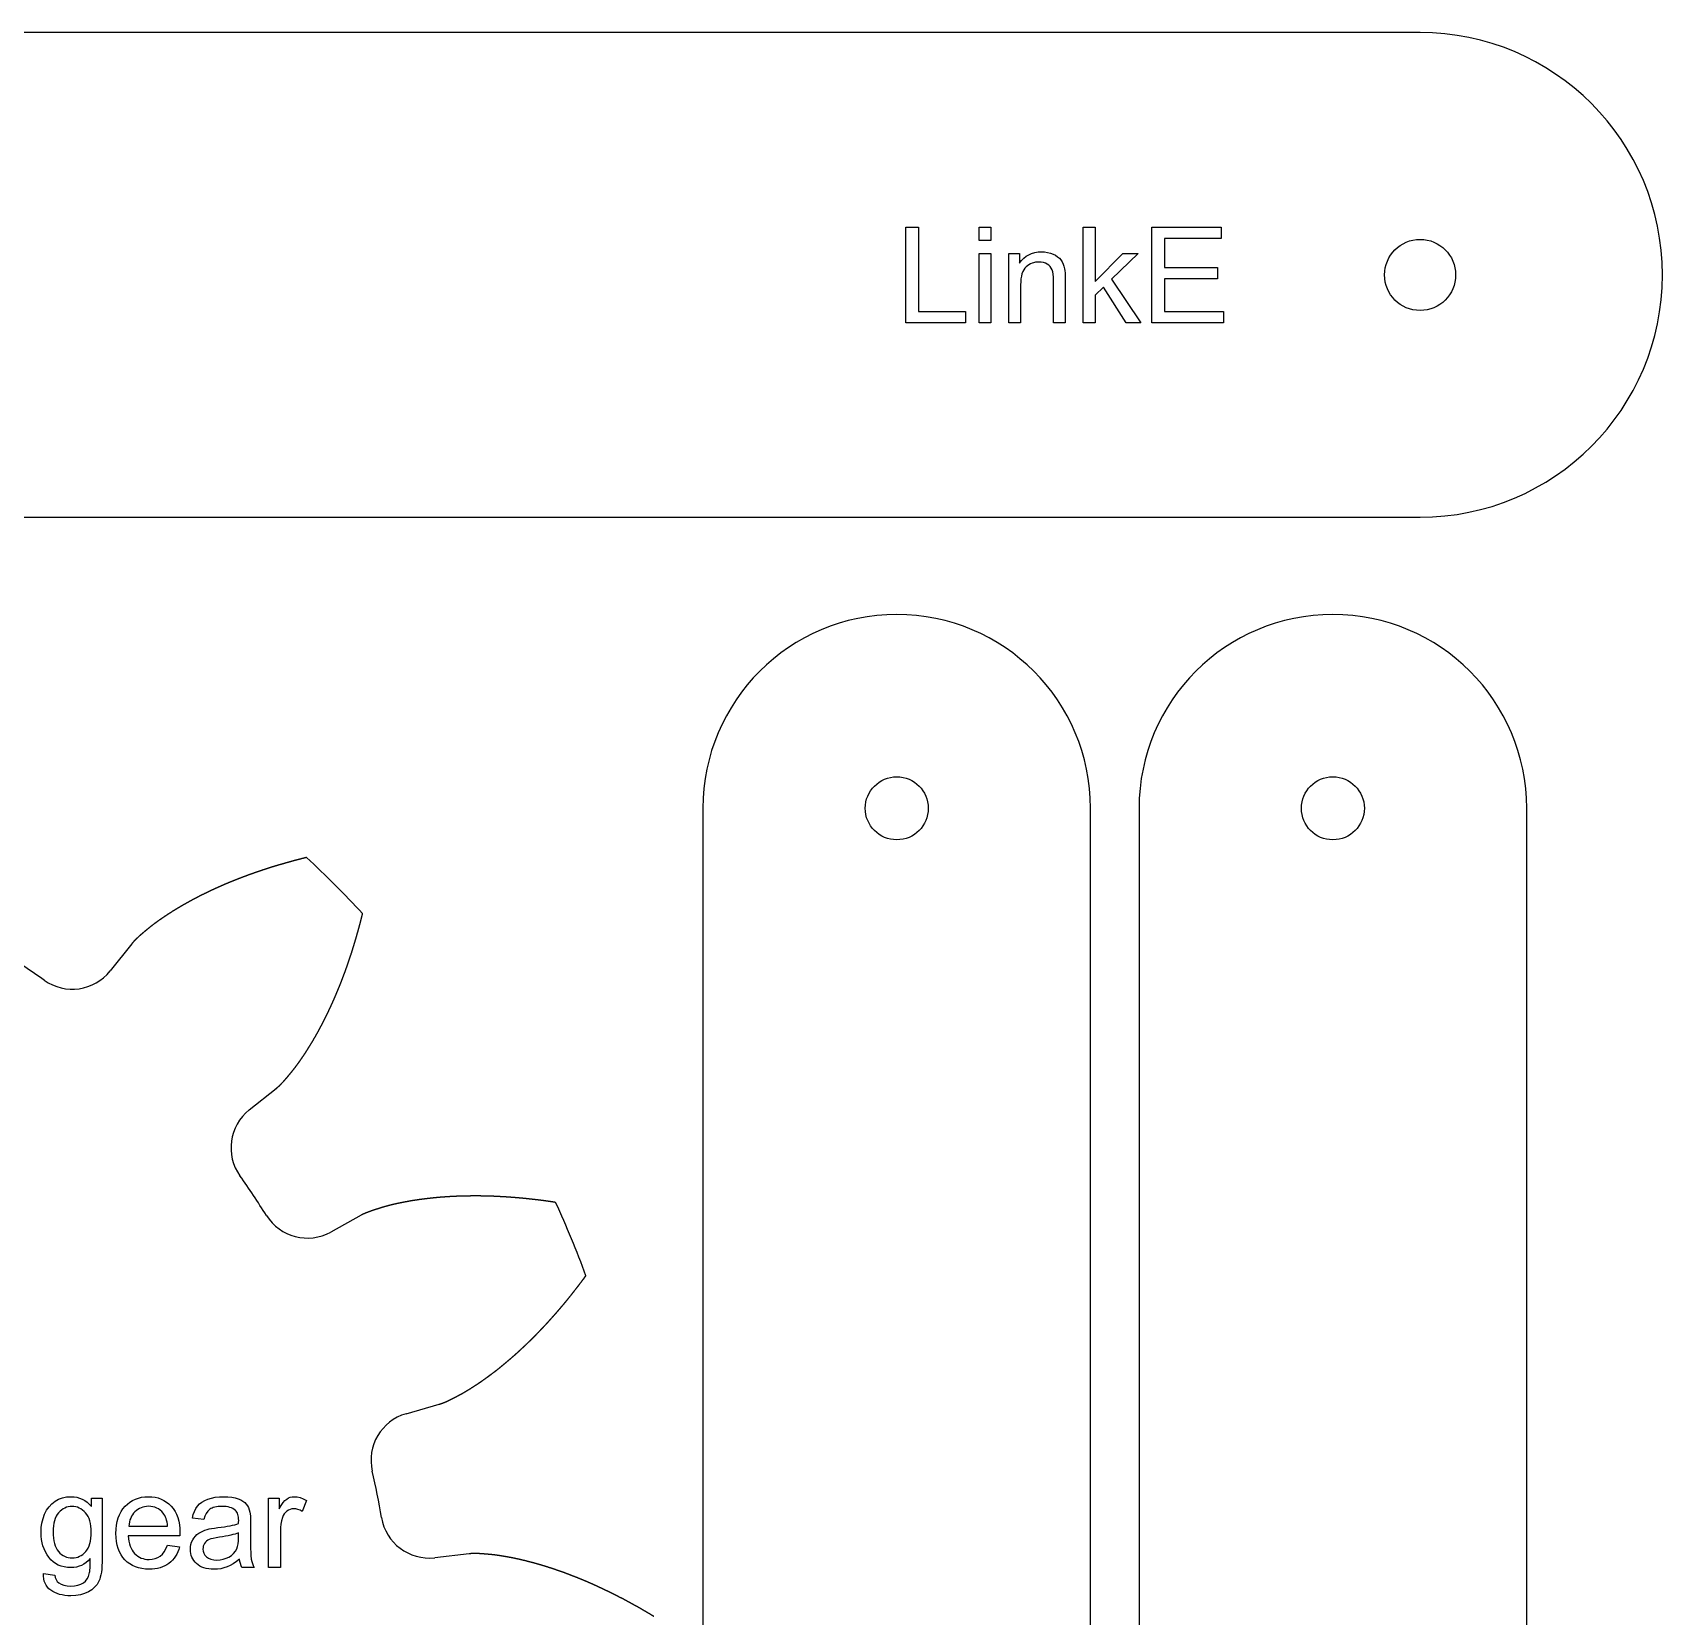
# Model space of a CAD drawing. Header units: millimetres. Extents: x 18 to 1175, y 18 to 1179.
# Drawn here: x 947.3 to 1149.1, y 937.3 to 1133.4 of the extents above; entities that cross this region are included whole.
import ezdxf

# ---------------------------------------------------------------- set-up
doc = ezdxf.new("R2010")
doc.units = ezdxf.units.MM
doc.layers.add('cut', color=5, linetype='Continuous', true_color=0x0000ff)
doc.layers.add('line engraving', color=1, linetype='Continuous', true_color=0xff0000)

msp = doc.modelspace()

# ---------------------------------------------------------------- linework, layer by layer
at = {"layer": 'cut', "color": 5, "true_color": 0x0000ff}
for p, q in [((959.54, 1020.53), (956.86, 1017.18)), ((974.08, 999.97), (977.43, 1002.64)), ((987.93, 986.92), (984.18, 984.85)), ((993.5, 962.36), (997.61, 963.54)), ((1001.3, 945.01), (997.04, 944.53))]:
    msp.add_line(p, q, dxfattribs=at)
for points in [[(1119.05, 1133.35), (784.25, 1133.35, 1), (784.25, 1073.35), (1119.05, 1073.35, 1)], [(1030.25, 821.35, 1), (1078.25, 821.35), (1078.25, 1037.33, 0.999274), (1030.25, 1037.33)], [(1084.25, 821.35, 1), (1132.25, 821.35), (1132.25, 1037.33, 0.999274), (1084.25, 1037.33)]]:
    msp.add_lwpolyline(points, format="xyb", close=True, dxfattribs=at)
for centre, radius in [((1119.05, 1103.35), 4.4), ((1054.25, 1037.31), 3.9), ((1108.25, 1037.31), 3.9)]:
    msp.add_circle(centre, radius, dxfattribs=at)
for centre, radius, start, end in [((889.25, 932.35), 135, 42.9168, 47.0832), ((889.25, 932.35), 102.64, 54.609, 57.891), ((952.17, 1020.92), 6, -125.391, -38.5569), ((977.82, 995.27), 6, 128.5569, -144.609), ((889.25, 932.35), 102.65, 32.109, 35.391), ((981.28, 990.1), 6, -147.891, -61.0569), ((889.25, 932.35), 135, 20.4168, 24.5832), ((995.16, 956.59), 6, 106.0569, -167.109), ((889.25, 932.35), 102.65, 9.609, 12.891), ((996.37, 950.49), 6, -170.391, -83.5569)]:
    msp.add_arc(centre, radius, start, end, dxfattribs=at)
for points in [[(981.18, 1031.22), (981.11, 1031.2), (980.96, 1031.17), (980.75, 1031.11), (980.46, 1031.04), (980.1, 1030.95), (979.75, 1030.86), (979.39, 1030.76), (979.04, 1030.66), (978.69, 1030.56), (978.34, 1030.46), (977.99, 1030.36), (977.64, 1030.26), (977.29, 1030.15), (976.94, 1030.05), (976.6, 1029.94), (976.25, 1029.83), (975.91, 1029.72), (975.57, 1029.6), (975.22, 1029.49), (974.88, 1029.37), (974.55, 1029.25), (974.21, 1029.13), (973.87, 1029.01), (973.54, 1028.88), (973.2, 1028.76), (972.87, 1028.63), (972.54, 1028.5), (972.21, 1028.37), (971.88, 1028.24), (971.55, 1028.1), (971.23, 1027.96), (970.9, 1027.83), (970.58, 1027.69), (970.26, 1027.54), (969.94, 1027.4), (969.62, 1027.25), (969.31, 1027.11), (968.99, 1026.96), (968.68, 1026.8), (968.36, 1026.65), (968.05, 1026.5), (967.75, 1026.34), (967.44, 1026.18), (967.13, 1026.02), (966.83, 1025.86), (966.53, 1025.69), (966.23, 1025.52), (965.93, 1025.35), (965.63, 1025.18), (965.34, 1025.01), (965.05, 1024.83), (964.76, 1024.66), (964.47, 1024.48), (964.18, 1024.29), (963.9, 1024.11), (963.62, 1023.92), (963.34, 1023.73), (963.06, 1023.54), (962.78, 1023.35), (962.51, 1023.15), (962.24, 1022.95), (961.98, 1022.75), (961.72, 1022.54), (961.46, 1022.33), (961.2, 1022.12), (960.95, 1021.91), (960.7, 1021.69), (960.45, 1021.48), (960.21, 1021.25), (959.97, 1021.02), (959.79, 1020.83), (959.66, 1020.69), (959.58, 1020.58), (959.54, 1020.53)], [(977.43, 1002.64), (977.48, 1002.68), (977.58, 1002.76), (977.73, 1002.89), (977.92, 1003.07), (978.15, 1003.31), (978.37, 1003.55), (978.59, 1003.8), (978.81, 1004.05), (979.02, 1004.31), (979.23, 1004.56), (979.44, 1004.82), (979.65, 1005.08), (979.85, 1005.35), (980.05, 1005.61), (980.25, 1005.89), (980.44, 1006.16), (980.63, 1006.44), (980.82, 1006.72), (981.01, 1007), (981.19, 1007.28), (981.37, 1007.57), (981.55, 1007.86), (981.73, 1008.15), (981.91, 1008.44), (982.08, 1008.73), (982.25, 1009.03), (982.42, 1009.33), (982.59, 1009.63), (982.75, 1009.93), (982.92, 1010.23), (983.08, 1010.54), (983.24, 1010.85), (983.39, 1011.16), (983.55, 1011.47), (983.7, 1011.78), (983.85, 1012.09), (984, 1012.41), (984.15, 1012.72), (984.3, 1013.04), (984.44, 1013.36), (984.58, 1013.68), (984.72, 1014.01), (984.86, 1014.33), (985, 1014.66), (985.13, 1014.98), (985.27, 1015.31), (985.4, 1015.64), (985.53, 1015.97), (985.65, 1016.31), (985.78, 1016.64), (985.91, 1016.97), (986.03, 1017.31), (986.15, 1017.65), (986.27, 1017.99), (986.38, 1018.33), (986.5, 1018.67), (986.61, 1019.01), (986.73, 1019.35), (986.84, 1019.7), (986.94, 1020.04), (987.05, 1020.39), (987.16, 1020.74), (987.26, 1021.09), (987.36, 1021.44), (987.46, 1021.79), (987.56, 1022.14), (987.66, 1022.5), (987.75, 1022.85), (987.85, 1023.21), (987.94, 1023.56), (988.01, 1023.85), (988.06, 1024.06), (988.1, 1024.21), (988.12, 1024.28)], [(1012.01, 988.51), (1011.94, 988.53), (1011.79, 988.55), (1011.58, 988.58), (1011.28, 988.62), (1010.92, 988.68), (1010.56, 988.73), (1010.19, 988.77), (1009.83, 988.82), (1009.46, 988.86), (1009.1, 988.9), (1008.74, 988.94), (1008.38, 988.98), (1008.01, 989.02), (1007.65, 989.05), (1007.29, 989.08), (1006.93, 989.11), (1006.57, 989.14), (1006.21, 989.17), (1005.85, 989.19), (1005.49, 989.21), (1005.13, 989.23), (1004.78, 989.25), (1004.42, 989.27), (1004.06, 989.28), (1003.71, 989.29), (1003.35, 989.3), (1002.99, 989.31), (1002.64, 989.31), (1002.28, 989.32), (1001.93, 989.32), (1001.58, 989.31), (1001.23, 989.31), (1000.87, 989.3), (1000.52, 989.3), (1000.17, 989.29), (999.82, 989.27), (999.47, 989.26), (999.12, 989.24), (998.78, 989.22), (998.43, 989.2), (998.08, 989.17), (997.74, 989.15), (997.39, 989.12), (997.05, 989.08), (996.71, 989.05), (996.36, 989.01), (996.02, 988.97), (995.68, 988.93), (995.34, 988.89), (995, 988.84), (994.67, 988.79), (994.33, 988.74), (994, 988.68), (993.66, 988.62), (993.33, 988.56), (993, 988.49), (992.67, 988.43), (992.34, 988.36), (992.01, 988.28), (991.68, 988.21), (991.36, 988.12), (991.04, 988.04), (990.72, 987.95), (990.4, 987.85), (990.08, 987.75), (989.76, 987.65), (989.45, 987.55), (989.14, 987.44), (988.83, 987.33), (988.52, 987.21), (988.28, 987.11), (988.1, 987.02), (987.99, 986.96), (987.93, 986.92)], [(997.61, 963.54), (997.68, 963.56), (997.8, 963.6), (997.99, 963.66), (998.24, 963.75), (998.54, 963.89), (998.84, 964.03), (999.13, 964.17), (999.43, 964.32), (999.72, 964.48), (1000.02, 964.63), (1000.31, 964.79), (1000.6, 964.95), (1000.89, 965.12), (1001.18, 965.29), (1001.46, 965.47), (1001.74, 965.65), (1002.03, 965.83), (1002.31, 966.02), (1002.59, 966.2), (1002.87, 966.4), (1003.15, 966.59), (1003.42, 966.79), (1003.7, 966.99), (1003.97, 967.19), (1004.24, 967.4), (1004.52, 967.6), (1004.79, 967.81), (1005.06, 968.03), (1005.32, 968.24), (1005.59, 968.46), (1005.86, 968.68), (1006.12, 968.91), (1006.38, 969.13), (1006.65, 969.36), (1006.91, 969.59), (1007.17, 969.82), (1007.43, 970.05), (1007.68, 970.29), (1007.94, 970.53), (1008.2, 970.77), (1008.45, 971.01), (1008.7, 971.26), (1008.96, 971.5), (1009.21, 971.75), (1009.46, 972), (1009.7, 972.25), (1009.95, 972.51), (1010.2, 972.76), (1010.44, 973.02), (1010.69, 973.28), (1010.93, 973.54), (1011.17, 973.81), (1011.41, 974.07), (1011.65, 974.34), (1011.89, 974.61), (1012.13, 974.88), (1012.36, 975.15), (1012.6, 975.43), (1012.83, 975.71), (1013.07, 975.98), (1013.3, 976.26), (1013.53, 976.54), (1013.76, 976.83), (1013.99, 977.11), (1014.21, 977.4), (1014.44, 977.69), (1014.66, 977.98), (1014.89, 978.27), (1015.11, 978.56), (1015.33, 978.85), (1015.51, 979.09), (1015.64, 979.27), (1015.73, 979.39), (1015.77, 979.45)], [(1024.16, 937.26), (1024.1, 937.3), (1023.97, 937.37), (1023.78, 937.49), (1023.53, 937.64), (1023.21, 937.83), (1022.89, 938.01), (1022.58, 938.2), (1022.26, 938.38), (1021.94, 938.56), (1021.62, 938.73), (1021.3, 938.91), (1020.98, 939.08), (1020.66, 939.26), (1020.34, 939.43), (1020.02, 939.59), (1019.69, 939.76), (1019.37, 939.92), (1019.05, 940.08), (1018.73, 940.24), (1018.4, 940.4), (1018.08, 940.56), (1017.76, 940.71), (1017.43, 940.86), (1017.11, 941.01), (1016.78, 941.16), (1016.46, 941.3), (1016.13, 941.44), (1015.81, 941.59), (1015.48, 941.72), (1015.15, 941.86), (1014.83, 941.99), (1014.5, 942.12), (1014.17, 942.25), (1013.84, 942.38), (1013.52, 942.5), (1013.19, 942.63), (1012.86, 942.75), (1012.53, 942.86), (1012.2, 942.98), (1011.87, 943.09), (1011.54, 943.2), (1011.21, 943.31), (1010.88, 943.41), (1010.55, 943.51), (1010.22, 943.61), (1009.89, 943.71), (1009.56, 943.8), (1009.23, 943.9), (1008.9, 943.98), (1008.57, 944.07), (1008.24, 944.15), (1007.91, 944.23), (1007.58, 944.31), (1007.25, 944.38), (1006.92, 944.45), (1006.58, 944.52), (1006.25, 944.58), (1005.92, 944.64), (1005.59, 944.7), (1005.26, 944.75), (1004.93, 944.8), (1004.6, 944.85), (1004.27, 944.89), (1003.94, 944.92), (1003.61, 944.95), (1003.28, 944.98), (1002.95, 945), (1002.62, 945.03), (1002.29, 945.04), (1001.96, 945.05), (1001.69, 945.04), (1001.5, 945.03), (1001.37, 945.01), (1001.3, 945.01)]]:
    msp.add_open_spline(points, degree=5, dxfattribs=at)
at = {"layer": 'line engraving', "color": 1, "true_color": 0xff0000}
for points in [[(1055.36, 1097.42), (1055.36, 1109.28), (1056.93, 1109.28), (1056.93, 1098.82), (1062.77, 1098.82), (1062.77, 1097.42), (1055.36, 1097.42)], [(1064.46, 1107.61), (1064.46, 1109.28), (1065.91, 1109.28), (1065.91, 1107.61), (1064.46, 1107.61)], [(1077.35, 1097.42), (1077.35, 1109.28), (1078.81, 1109.28), (1078.81, 1102.52), (1082.25, 1106.01), (1084.14, 1106.01), (1080.85, 1102.83), (1084.47, 1097.42), (1082.67, 1097.42), (1079.84, 1101.82), (1078.81, 1100.83), (1078.81, 1097.42), (1077.35, 1097.42)], [(1085.85, 1097.42), (1085.85, 1109.28), (1094.42, 1109.28), (1094.42, 1107.88), (1087.42, 1107.88), (1087.42, 1104.25), (1093.98, 1104.25), (1093.98, 1102.86), (1087.42, 1102.86), (1087.42, 1098.82), (1094.7, 1098.82), (1094.7, 1097.42), (1085.85, 1097.42)], [(1064.46, 1097.42), (1064.46, 1106.01), (1065.91, 1106.01), (1065.91, 1097.42), (1064.46, 1097.42)], [(1068.13, 1097.42), (1068.13, 1106.01), (1069.44, 1106.01), (1069.44, 1104.79), (1069.69, 1105.12), (1069.97, 1105.41), (1070.27, 1105.66), (1070.6, 1105.85), (1070.95, 1106.01), (1071.33, 1106.12), (1071.74, 1106.19), (1072.17, 1106.21), (1072.55, 1106.19), (1072.92, 1106.14), (1073.27, 1106.05), (1073.6, 1105.93), (1073.91, 1105.78), (1074.17, 1105.61), (1074.39, 1105.41), (1074.58, 1105.2), (1074.73, 1104.96), (1074.85, 1104.7), (1074.95, 1104.42), (1075.03, 1104.12), (1075.07, 1103.88), (1075.09, 1103.57), (1075.11, 1103.17), (1075.11, 1102.71), (1075.11, 1097.42), (1073.65, 1097.42), (1073.65, 1102.65), (1073.64, 1103.07), (1073.61, 1103.43), (1073.56, 1103.73), (1073.48, 1103.98), (1073.38, 1104.19), (1073.25, 1104.38), (1073.08, 1104.54), (1072.88, 1104.68), (1072.66, 1104.8), (1072.41, 1104.88), (1072.15, 1104.93), (1071.87, 1104.95), (1071.64, 1104.94), (1071.42, 1104.91), (1071.2, 1104.86), (1071, 1104.8), (1070.8, 1104.72), (1070.61, 1104.61), (1070.43, 1104.49), (1070.26, 1104.36), (1070.1, 1104.19), (1069.97, 1103.99), (1069.85, 1103.76), (1069.75, 1103.5), (1069.68, 1103.2), (1069.63, 1102.87), (1069.6, 1102.51), (1069.59, 1102.11), (1069.59, 1097.42), (1068.13, 1097.42)], [(948.59, 942.59), (950, 942.38), (950.07, 942.07), (950.17, 941.81), (950.31, 941.59), (950.5, 941.42), (950.79, 941.24), (951.14, 941.12), (951.53, 941.04), (951.98, 941.02), (952.45, 941.04), (952.87, 941.12), (953.24, 941.24), (953.54, 941.42), (953.79, 941.64), (954, 941.91), (954.16, 942.21), (954.28, 942.55), (954.31, 942.68), (954.33, 942.84), (954.35, 943.03), (954.37, 943.24), (954.38, 943.49), (954.39, 943.77), (954.39, 944.08), (954.39, 944.42), (954.14, 944.16), (953.88, 943.93), (953.61, 943.74), (953.32, 943.58), (953.01, 943.46), (952.69, 943.37), (952.36, 943.32), (952.01, 943.3), (951.58, 943.32), (951.17, 943.38), (950.79, 943.48), (950.44, 943.62), (950.11, 943.8), (949.8, 944.02), (949.52, 944.28), (949.27, 944.58), (949.04, 944.9), (948.84, 945.25), (948.68, 945.61), (948.54, 945.98), (948.43, 946.37), (948.36, 946.78), (948.31, 947.2), (948.3, 947.64), (948.32, 948.25), (948.41, 948.82), (948.55, 949.38), (948.74, 949.91), (948.99, 950.4), (949.29, 950.83), (949.63, 951.2), (950.03, 951.52), (950.47, 951.76), (950.95, 951.94), (951.47, 952.05), (952.02, 952.08), (952.39, 952.06), (952.75, 952.01), (953.08, 951.91), (953.41, 951.78), (953.71, 951.6), (954, 951.39), (954.27, 951.14), (954.53, 950.85), (954.53, 951.89), (955.87, 951.89), (955.87, 944.46), (955.86, 943.98), (955.84, 943.53), (955.81, 943.12), (955.77, 942.75), (955.71, 942.41), (955.64, 942.11), (955.56, 941.85), (955.46, 941.62), (955.23, 941.22), (954.93, 940.87), (954.58, 940.56), (954.17, 940.3), (953.7, 940.08), (953.18, 939.93), (952.61, 939.84), (951.99, 939.81), (951.61, 939.82), (951.25, 939.85), (950.92, 939.91), (950.6, 939.98), (950.3, 940.08), (950.01, 940.2), (949.75, 940.34), (949.5, 940.5), (949.28, 940.69), (949.09, 940.89), (948.93, 941.12), (948.8, 941.37), (948.7, 941.64), (948.63, 941.93), (948.6, 942.25), (948.59, 942.59)], [(949.79, 947.75), (949.8, 947.34), (949.84, 946.96), (949.89, 946.61), (949.96, 946.29), (950.06, 945.99), (950.17, 945.73), (950.31, 945.49), (950.47, 945.28), (950.64, 945.1), (950.82, 944.94), (951.02, 944.81), (951.22, 944.7), (951.44, 944.61), (951.66, 944.55), (951.9, 944.52), (952.15, 944.5), (952.39, 944.52), (952.63, 944.55), (952.85, 944.61), (953.07, 944.7), (953.28, 944.81), (953.47, 944.94), (953.66, 945.09), (953.83, 945.28), (953.99, 945.48), (954.13, 945.72), (954.24, 945.98), (954.34, 946.27), (954.41, 946.58), (954.47, 946.93), (954.5, 947.3), (954.51, 947.7), (954.5, 948.08), (954.47, 948.44), (954.41, 948.77), (954.33, 949.08), (954.24, 949.37), (954.12, 949.63), (953.97, 949.86), (953.81, 950.08), (953.63, 950.26), (953.44, 950.43), (953.24, 950.57), (953.04, 950.68), (952.82, 950.77), (952.6, 950.83), (952.37, 950.87), (952.12, 950.88), (951.89, 950.87), (951.66, 950.83), (951.44, 950.77), (951.23, 950.68), (951.02, 950.57), (950.83, 950.43), (950.65, 950.27), (950.47, 950.09), (950.31, 949.88), (950.18, 949.65), (950.06, 949.39), (949.96, 949.11), (949.89, 948.8), (949.84, 948.48), (949.8, 948.12), (949.79, 947.75)], [(963.95, 946.06), (965.46, 945.88), (965.36, 945.56), (965.24, 945.26), (965.1, 944.97), (964.95, 944.71), (964.77, 944.46), (964.58, 944.23), (964.37, 944.02), (964.14, 943.83), (963.89, 943.66), (963.62, 943.51), (963.34, 943.39), (963.04, 943.29), (962.72, 943.21), (962.39, 943.15), (962.04, 943.12), (961.68, 943.1), (961.22, 943.12), (960.78, 943.18), (960.37, 943.27), (959.99, 943.39), (959.63, 943.56), (959.29, 943.76), (958.98, 943.99), (958.69, 944.26), (958.43, 944.57), (958.21, 944.9), (958.02, 945.27), (957.86, 945.66), (957.74, 946.08), (957.65, 946.53), (957.6, 947.01), (957.58, 947.52), (957.6, 948.05), (957.65, 948.54), (957.74, 949.01), (957.86, 949.45), (958.02, 949.85), (958.21, 950.23), (958.44, 950.57), (958.7, 950.89), (958.99, 951.17), (959.3, 951.41), (959.63, 951.62), (959.98, 951.78), (960.35, 951.91), (960.75, 952.01), (961.16, 952.06), (961.6, 952.08), (962.02, 952.07), (962.42, 952.01), (962.8, 951.92), (963.16, 951.79), (963.5, 951.63), (963.83, 951.42), (964.13, 951.19), (964.41, 950.91), (964.67, 950.6), (964.89, 950.26), (965.08, 949.9), (965.23, 949.5), (965.35, 949.07), (965.44, 948.61), (965.49, 948.13), (965.5, 947.61), (965.5, 947.54), (965.5, 947.45), (965.5, 947.34), (965.5, 947.22), (959.09, 947.22), (959.12, 946.88), (959.17, 946.56), (959.24, 946.25), (959.33, 945.97), (959.44, 945.71), (959.57, 945.47), (959.72, 945.25), (959.89, 945.05), (960.08, 944.88), (960.27, 944.72), (960.48, 944.6), (960.7, 944.49), (960.93, 944.41), (961.17, 944.35), (961.42, 944.31), (961.69, 944.3), (962.07, 944.33), (962.43, 944.41), (962.75, 944.54), (963.05, 944.72), (963.32, 944.96), (963.56, 945.27), (963.77, 945.63), (963.95, 946.06)], [(959.17, 948.42), (963.97, 948.42), (963.94, 948.68), (963.9, 948.93), (963.84, 949.16), (963.78, 949.37), (963.71, 949.56), (963.62, 949.74), (963.52, 949.9), (963.42, 950.04), (963.24, 950.24), (963.04, 950.41), (962.84, 950.56), (962.62, 950.68), (962.39, 950.77), (962.14, 950.83), (961.88, 950.87), (961.61, 950.89), (961.37, 950.88), (961.13, 950.84), (960.91, 950.79), (960.69, 950.72), (960.48, 950.62), (960.29, 950.51), (960.1, 950.37), (959.93, 950.21), (959.76, 950.04), (959.62, 949.85), (959.5, 949.65), (959.4, 949.43), (959.31, 949.2), (959.24, 948.95), (959.2, 948.69), (959.17, 948.42)], [(972.89, 944.36), (972.49, 944.04), (972.1, 943.77), (971.71, 943.55), (971.33, 943.39), (970.95, 943.26), (970.56, 943.17), (970.15, 943.12), (969.73, 943.1), (969.38, 943.11), (969.06, 943.15), (968.76, 943.2), (968.47, 943.28), (968.21, 943.37), (967.97, 943.49), (967.75, 943.63), (967.55, 943.8), (967.37, 943.97), (967.22, 944.17), (967.09, 944.37), (966.98, 944.58), (966.9, 944.81), (966.84, 945.05), (966.8, 945.3), (966.79, 945.56), (966.81, 945.87), (966.86, 946.17), (966.95, 946.45), (967.08, 946.72), (967.23, 946.96), (967.41, 947.19), (967.61, 947.38), (967.83, 947.55), (968.07, 947.7), (968.32, 947.83), (968.59, 947.94), (968.88, 948.03), (969.12, 948.09), (969.42, 948.14), (969.77, 948.2), (970.17, 948.25), (970.6, 948.3), (971, 948.36), (971.36, 948.42), (971.7, 948.48), (972.01, 948.54), (972.29, 948.61), (972.55, 948.68), (972.77, 948.75), (972.77, 948.89), (972.77, 949), (972.78, 949.08), (972.78, 949.13), (972.77, 949.34), (972.75, 949.54), (972.72, 949.72), (972.67, 949.89), (972.62, 950.04), (972.54, 950.17), (972.46, 950.29), (972.36, 950.38), (972.22, 950.5), (972.05, 950.6), (971.87, 950.69), (971.67, 950.75), (971.45, 950.81), (971.22, 950.85), (970.97, 950.87), (970.71, 950.88), (970.46, 950.87), (970.23, 950.86), (970.01, 950.83), (969.81, 950.79), (969.63, 950.74), (969.47, 950.68), (969.32, 950.6), (969.19, 950.52), (968.96, 950.3), (968.76, 950.02), (968.6, 949.67), (968.46, 949.24), (967.04, 949.44), (967.15, 949.87), (967.3, 950.26), (967.47, 950.61), (967.68, 950.91), (967.93, 951.18), (968.22, 951.41), (968.57, 951.61), (968.97, 951.78), (969.4, 951.91), (969.87, 952.01), (970.38, 952.06), (970.92, 952.08), (971.44, 952.07), (971.91, 952.02), (972.33, 951.94), (972.7, 951.82), (973.02, 951.69), (973.3, 951.53), (973.53, 951.36), (973.71, 951.17), (973.86, 950.96), (973.99, 950.73), (974.09, 950.47), (974.17, 950.18), (974.2, 949.96), (974.22, 949.66), (974.24, 949.29), (974.24, 948.84), (974.24, 946.9), (974.24, 946.41), (974.25, 945.98), (974.25, 945.58), (974.26, 945.24), (974.28, 944.94), (974.29, 944.69), (974.31, 944.49), (974.33, 944.33), (974.39, 944.06), (974.47, 943.8), (974.58, 943.55), (974.7, 943.3), (973.18, 943.3), (973.08, 943.53), (972.99, 943.79), (972.93, 944.06), (972.89, 944.36)], [(976.48, 943.3), (976.48, 951.89), (977.79, 951.89), (977.79, 950.59), (978.04, 951), (978.27, 951.35), (978.5, 951.61), (978.72, 951.79), (978.94, 951.92), (979.16, 952.01), (979.4, 952.07), (979.65, 952.08), (980.02, 952.05), (980.39, 951.97), (980.77, 951.82), (981.15, 951.61), (980.65, 950.26), (980.38, 950.4), (980.11, 950.5), (979.85, 950.56), (979.58, 950.58), (979.35, 950.56), (979.13, 950.51), (978.92, 950.42), (978.72, 950.29), (978.55, 950.13), (978.4, 949.95), (978.27, 949.74), (978.18, 949.49), (978.07, 949.1), (978, 948.68), (977.95, 948.25), (977.94, 947.8), (977.94, 943.3), (976.48, 943.3)], [(972.77, 947.61), (972.56, 947.53), (972.32, 947.45), (972.06, 947.38), (971.78, 947.31), (971.47, 947.24), (971.13, 947.18), (970.77, 947.12), (970.39, 947.06), (969.97, 946.99), (969.62, 946.92), (969.34, 946.85), (969.12, 946.77), (968.94, 946.68), (968.79, 946.57), (968.66, 946.44), (968.55, 946.3), (968.46, 946.14), (968.39, 945.97), (968.36, 945.79), (968.34, 945.6), (968.37, 945.32), (968.45, 945.07), (968.59, 944.84), (968.78, 944.63), (969.03, 944.46), (969.33, 944.34), (969.68, 944.27), (970.07, 944.24), (970.48, 944.27), (970.87, 944.34), (971.23, 944.45), (971.57, 944.61), (971.88, 944.81), (972.14, 945.05), (972.36, 945.32), (972.53, 945.62), (972.64, 945.9), (972.71, 946.23), (972.75, 946.62), (972.77, 947.08), (972.77, 947.61)]]:
    msp.add_lwpolyline(points, dxfattribs=at)

doc.saveas('drawing.dxf')
